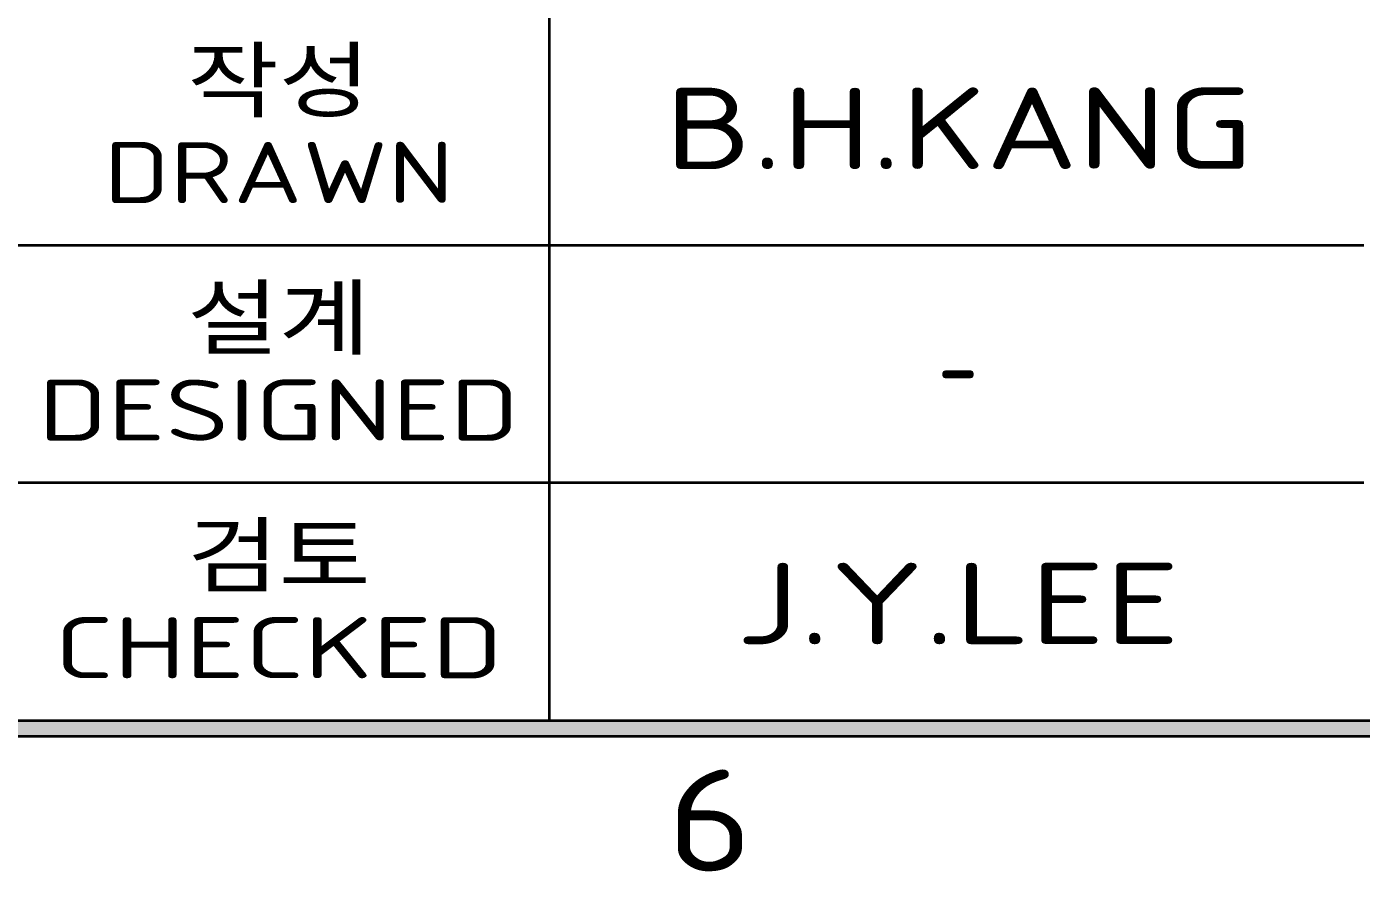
# Model space of a CAD drawing. Extents: x 23 to 417, y 3 to 294.
# Drawn here: x 276.36 to 315.69, y 5.79 to 30.67 of the extents above; entities that cross this region are included whole.
import ezdxf
from ezdxf.enums import TextEntityAlignment as Align

# ---------------------------------------------------------------- set-up
doc = ezdxf.new("R2010")
doc.units = 0
doc.layers.get('0').update_dxf_attribs({"lineweight": 13})
doc.layers.add('3', color=7, linetype='Continuous', lineweight=13)
doc.layers.add('5', color=7, linetype='Continuous', lineweight=13)
doc.styles.get("Standard").update_dxf_attribs({"font": 'isocp.shx'})

msp = doc.modelspace()

# ---------------------------------------------------------------- linework, layer by layer
at = {"color": 7, "lineweight": 35}
for p, q in [((291.762, 10.238), (291.762, 38.238)), ((275.762, 24.238), (315.762, 24.238)), ((315.762, 17.238), (250.762, 17.238))]:
    msp.add_line(p, q, dxfattribs=at)
at = {"layer": '3', "color": 7, "lineweight": 35}
for p, q in [((30.237, 10.238), (409.762, 10.238)), ((410.238, 9.762), (29.763, 9.762))]:
    msp.add_line(p, q, dxfattribs=at)
at = {"layer": '3', "color": 7, "lineweight": 5}
msp.add_solid([(29.763, 9.762), (30.237, 10.238), (410.237, 9.762), (409.763, 10.238)], dxfattribs=at)

# ---------------------------------------------------------------- texts
at = {"layer": '3', "color": 7, "lineweight": 13}
msp.add_text('6', height=3, dxfattribs=at).set_placement((295.223, 5.792), (297.761, 5.792), align=Align.FIT)
at = {"layer": '5', "color": 7, "lineweight": 13}
for s, height, p, p2 in [('작성', 1.8, (281.091, 28.2), (286.491, 28.2)), ('B.H.KANG', 2.4, (295.169, 26.481), (312.492, 26.481)), ('DRAWN', 1.8, (278.633, 25.479), (288.948, 25.479)), ('설계', 1.8, (281.091, 21.2), (286.491, 21.2)), ('-', 2.4, (303.217, 19.481), (304.386, 19.481)), ('DESIGNED', 1.8, (276.706, 18.479), (290.875, 18.479)), ('검토', 1.8, (281.091, 14.2), (286.491, 14.2)), ('J.Y.LEE', 2.4, (297.263, 12.481), (310.34, 12.481)), ('CHECKED', 1.8, (277.179, 11.479), (290.402, 11.479))]:
    msp.add_text(s, height=height, dxfattribs=at).set_placement(p, p2, align=Align.FIT)

doc.saveas('drawing.dxf')
